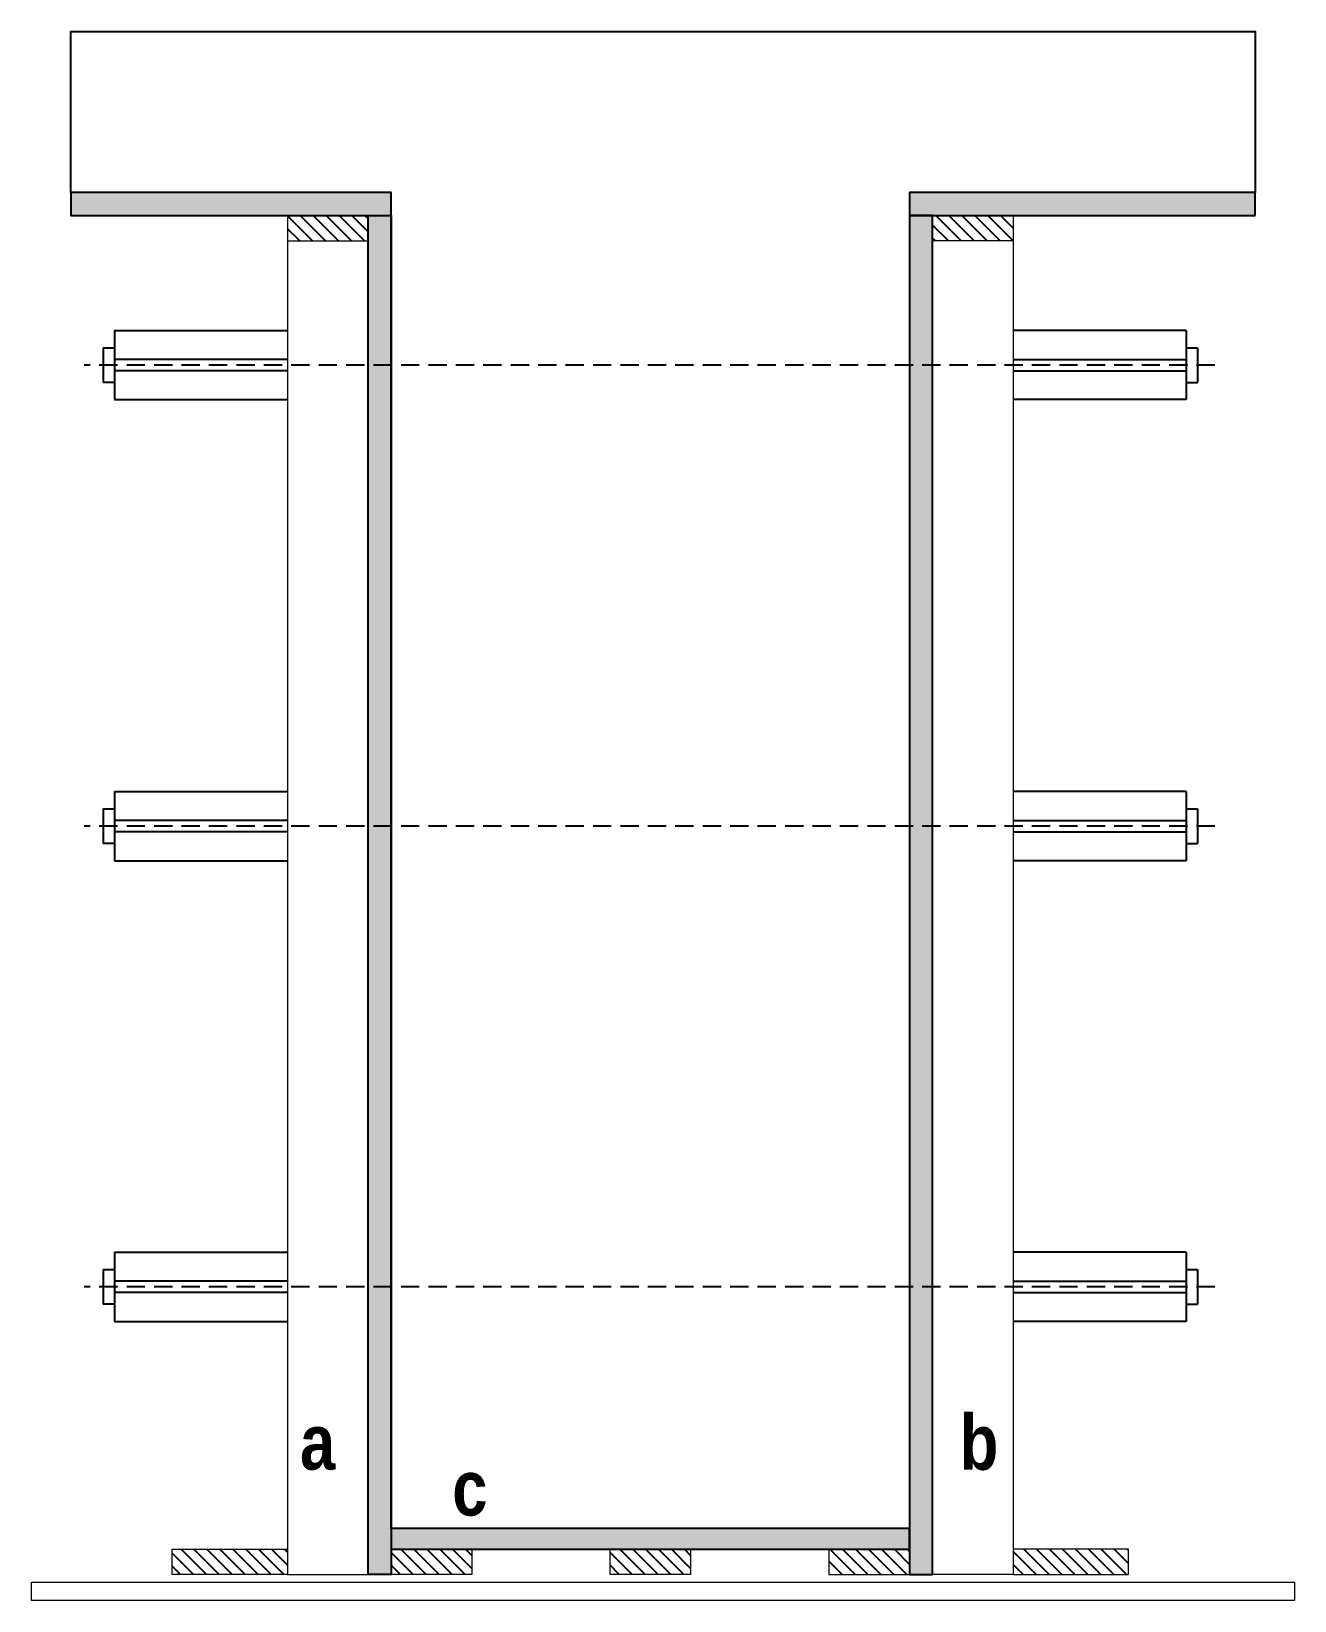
# Model space of a CAD drawing. Header units: millimetres. Extents: x 2993 to 3212, y 4280 to 4553.
import ezdxf

# ---------------------------------------------------------------- set-up
doc = ezdxf.new("R2010")
doc.units = ezdxf.units.MM
doc.linetypes.add('HIDDEN', pattern=[9.525, 6.35, -3.175])
for name, color, linetype, lineweight in [('CONCRETO', 251, 'Continuous', 25), ('Madeira', 126, 'Continuous', 18), ('SCO-___-LAJ', 2, 'Continuous', 0)]:
    doc.layers.add(name, color=color, linetype=linetype, lineweight=lineweight)
for name, color, linetype in [('detalhes', 4, 'Continuous'), ('Hachura', 253, 'Continuous'), ('Painéis', 200, 'Continuous'), ('TENSOR', 3, 'Continuous')]:
    doc.layers.add(name, color=color, linetype=linetype)
doc.styles.add('TECNICA', font='techb___.ttf', dxfattribs={"height": 10})
pattern_1 = [(315, (26064.0373, -3944.7241), (1.12253202, 1.12253202), [])]

msp = doc.modelspace()

# ---------------------------------------------------------------- hatches: boundary and pattern name
at = {"layer": 'Hachura'}
h = msp.add_hatch(color=256, dxfattribs=at)
h.dxf.hatch_style = 1
h.paths.add_polyline_path([(3055.42, 4520.92), (3055.42, 4524.92), (2999.82, 4524.92), (2999.82, 4520.92)])
h = msp.add_hatch(color=256, dxfattribs=at)
h.dxf.hatch_style = 1
h.paths.add_polyline_path([(3205.42, 4520.92), (3205.42, 4524.92), (3145.42, 4524.92), (3145.42, 4520.92)])
h = msp.add_hatch(dxfattribs=at)
h.set_pattern_fill('ANSI31', color=256, scale=0.5, angle=270, style=0)
h.set_pattern_definition([(315, (26012.0373, -3786.7241), (1.12253202, 1.12253202), [])])
h.paths.add_polyline_path([(3051.42, 4516.52), (3051.42, 4520.92), (3037.42, 4520.92), (3037.42, 4516.52)])
h = msp.add_hatch(color=256, dxfattribs=at)
h.dxf.hatch_style = 1
h.paths.add_polyline_path([(3051.42, 4520.92), (3055.42, 4520.92), (3055.42, 4284.92), (3051.42, 4284.92)])
h = msp.add_hatch(color=256, dxfattribs=at)
h.dxf.hatch_style = 1
h.paths.add_polyline_path([(3149.42, 4520.92), (3145.42, 4520.92), (3145.42, 4284.92), (3149.42, 4284.92)])
h = msp.add_hatch(dxfattribs=at)
h.set_pattern_fill('ANSI31', color=256, scale=0.5, angle=270, style=0)
h.set_pattern_definition([(315, (26064.0373, -3786.7241), (1.12253202, 1.12253202), [])])
h.paths.add_polyline_path([(3149.42, 4516.52), (3149.42, 4520.92), (3163.42, 4520.92), (3163.42, 4516.52)])
h = msp.add_hatch(color=256, dxfattribs=at)
h.dxf.hatch_style = 1
h.paths.add_polyline_path([(3145.42, 4289.32), (3145.42, 4292.92), (3055.42, 4292.92), (3055.42, 4289.32)])
h = msp.add_hatch(dxfattribs=at)
h.set_pattern_fill('ANSI31', color=256, scale=0.5, angle=270, style=0)
h.set_pattern_definition([(315, (26012.0373, -3944.7241), (1.12253202, 1.12253202), [])])
h.paths.add_polyline_path([(3017.42, 4284.92), (3017.42, 4289.32), (3037.42, 4289.32), (3037.42, 4284.92)])
h = msp.add_hatch(dxfattribs=at)
h.set_pattern_fill('ANSI31', color=256, scale=0.5, angle=270, style=0)
h.set_pattern_definition([(315, (26012.0373, -3944.7241), (1.12253202, 1.12253202), [])])
h.paths.add_polyline_path([(3055.42, 4284.92), (3055.42, 4289.32), (3069.42, 4289.32), (3069.42, 4284.92)])
h = msp.add_hatch(dxfattribs=at)
h.set_pattern_fill('ANSI31', color=256, scale=0.5, angle=270, style=0)
h.set_pattern_definition([(315, (26050.0373, -3944.7241), (1.12253202, 1.12253202), [])])
h.paths.add_polyline_path([(3093.42, 4284.92), (3093.42, 4289.32), (3107.42, 4289.32), (3107.42, 4284.92)])
h = msp.add_hatch(dxfattribs=at)
h.set_pattern_fill('ANSI31', color=256, scale=0.5, angle=270, style=0)
h.set_pattern_definition(pattern_1)
h.paths.add_polyline_path([(3145.42, 4284.92), (3145.42, 4289.32), (3131.42, 4289.32), (3131.42, 4284.92)])
h = msp.add_hatch(dxfattribs=at)
h.set_pattern_fill('ANSI31', color=256, scale=0.5, angle=270, style=0)
h.set_pattern_definition(pattern_1)
h.paths.add_polyline_path([(3183.42, 4284.92), (3183.42, 4289.32), (3163.42, 4289.32), (3163.42, 4284.92)])

# ---------------------------------------------------------------- linework, layer by layer
at = {"ltscale": 3}
for p, q in [((3007.42, 4500.96), (3007.42, 4488.96)), ((3007.42, 4500.96), (3037.42, 4500.96)), ((3193.42, 4500.96), (3163.42, 4500.96)), ((3193.42, 4500.96), (3193.42, 4488.96)), ((3005.42, 4497.96), (3005.42, 4491.96)), ((3005.42, 4497.96), (3007.42, 4497.96)), ((3193.42, 4497.96), (3195.42, 4497.96)), ((3195.42, 4497.96), (3195.42, 4491.96)), ((3037.42, 4495.96), (3007.42, 4495.96)), ((3163.42, 4495.96), (3193.42, 4495.96)), ((3007.42, 4491.96), (3005.42, 4491.96)), ((3037.42, 4493.96), (3007.42, 4493.96)), ((3163.42, 4493.96), (3193.42, 4493.96)), ((3193.42, 4491.96), (3195.42, 4491.96)), ((3007.42, 4488.96), (3037.42, 4488.96)), ((3193.42, 4488.96), (3163.42, 4488.96)), ((3007.42, 4420.89), (3007.42, 4408.89)), ((3007.42, 4420.89), (3037.42, 4420.89)), ((3193.42, 4420.89), (3163.42, 4420.89)), ((3193.42, 4420.89), (3193.42, 4408.89)), ((3005.42, 4417.89), (3005.42, 4411.89)), ((3005.42, 4417.89), (3007.42, 4417.89)), ((3193.42, 4417.89), (3195.42, 4417.89)), ((3195.42, 4417.89), (3195.42, 4411.89)), ((3037.42, 4415.89), (3007.42, 4415.89)), ((3163.42, 4415.89), (3193.42, 4415.89)), ((3037.42, 4413.89), (3007.42, 4413.89)), ((3163.42, 4413.89), (3193.42, 4413.89)), ((3007.42, 4411.89), (3005.42, 4411.89)), ((3193.42, 4411.89), (3195.42, 4411.89)), ((3007.42, 4408.89), (3037.42, 4408.89)), ((3193.42, 4408.89), (3163.42, 4408.89)), ((3007.42, 4340.89), (3007.42, 4328.89)), ((3007.42, 4340.89), (3037.42, 4340.89)), ((3193.42, 4340.89), (3163.42, 4340.89)), ((3193.42, 4340.89), (3193.42, 4328.89)), ((3005.42, 4337.89), (3005.42, 4331.89)), ((3005.42, 4337.89), (3007.42, 4337.89)), ((3193.42, 4337.89), (3195.42, 4337.89)), ((3195.42, 4337.89), (3195.42, 4331.89)), ((3037.42, 4335.89), (3007.42, 4335.89)), ((3037.42, 4333.89), (3007.42, 4333.89)), ((3163.42, 4335.89), (3193.42, 4335.89)), ((3163.42, 4333.89), (3193.42, 4333.89)), ((3007.42, 4331.89), (3005.42, 4331.89)), ((3193.42, 4331.89), (3195.42, 4331.89)), ((3007.42, 4328.89), (3037.42, 4328.89)), ((3193.42, 4328.89), (3163.42, 4328.89))]:
    msp.add_line(p, q, dxfattribs=at)
at = {"layer": 'CONCRETO'}
msp.add_lwpolyline([(2999.82, 4524.92), (2999.82, 4552.92), (3205.42, 4552.92), (3205.42, 4524.92), (3145.42, 4524.92), (3145.42, 4292.92), (3055.42, 4292.92), (3055.42, 4524.92)], close=True, dxfattribs=at)
at = {"layer": 'Madeira'}
for points in [[(3051.42, 4516.52), (3051.42, 4520.92), (3037.42, 4520.92), (3037.42, 4516.52)], [(3051.42, 4520.92), (3037.42, 4520.92), (3037.42, 4284.92), (3051.42, 4284.92)], [(3149.42, 4516.52), (3149.42, 4520.92), (3163.42, 4520.92), (3163.42, 4516.52)], [(3149.42, 4520.92), (3163.42, 4520.92), (3163.42, 4284.92), (3149.42, 4284.92)], [(3017.42, 4284.92), (3017.42, 4289.32), (3037.42, 4289.32), (3037.42, 4284.92)], [(3055.42, 4284.92), (3055.42, 4289.32), (3069.42, 4289.32), (3069.42, 4284.92)], [(3093.42, 4284.92), (3093.42, 4289.32), (3107.42, 4289.32), (3107.42, 4284.92)], [(3145.42, 4284.92), (3145.42, 4289.32), (3131.42, 4289.32), (3131.42, 4284.92)], [(3183.42, 4284.92), (3183.42, 4289.32), (3163.42, 4289.32), (3163.42, 4284.92)]]:
    msp.add_lwpolyline(points, close=True, dxfattribs=at)
at = {"layer": 'Painéis'}
for points in [[(3055.42, 4520.92), (3055.42, 4524.92), (2999.82, 4524.92), (2999.82, 4520.92)], [(3205.42, 4520.92), (3205.42, 4524.92), (3145.42, 4524.92), (3145.42, 4520.92)], [(3051.42, 4520.92), (3055.42, 4520.92), (3055.42, 4284.92), (3051.42, 4284.92)], [(3149.42, 4520.92), (3145.42, 4520.92), (3145.42, 4284.92), (3149.42, 4284.92)], [(3145.42, 4289.32), (3145.42, 4292.92), (3055.42, 4292.92), (3055.42, 4289.32)]]:
    msp.add_lwpolyline(points, close=True, dxfattribs=at)
at = {"layer": 'SCO-___-LAJ', "color": 1}
msp.add_lwpolyline([(2992.96, 4283.59), (3212.27, 4283.59), (3212.27, 4280.39), (2992.96, 4280.39)], close=True, dxfattribs=at)
at = {"layer": 'TENSOR', "linetype": 'HIDDEN', "ltscale": 0.5}
for p, q in [((3198.42, 4494.96), (3002.11, 4494.96)), ((3198.42, 4414.89), (3002.11, 4414.89)), ((3198.42, 4334.89), (3002.11, 4334.89))]:
    msp.add_line(p, q, dxfattribs=at)

# ---------------------------------------------------------------- texts
at = {"layer": 'detalhes', "style": 'TECNICA'}
for s, p in [('b', (3154.13, 4303.11)), ('a', (3039.59, 4303.12)), ('c', (3066.02, 4295.16))]:
    msp.add_text(s, height=9.6, dxfattribs=at).set_placement(p)

doc.saveas('drawing.dxf')
